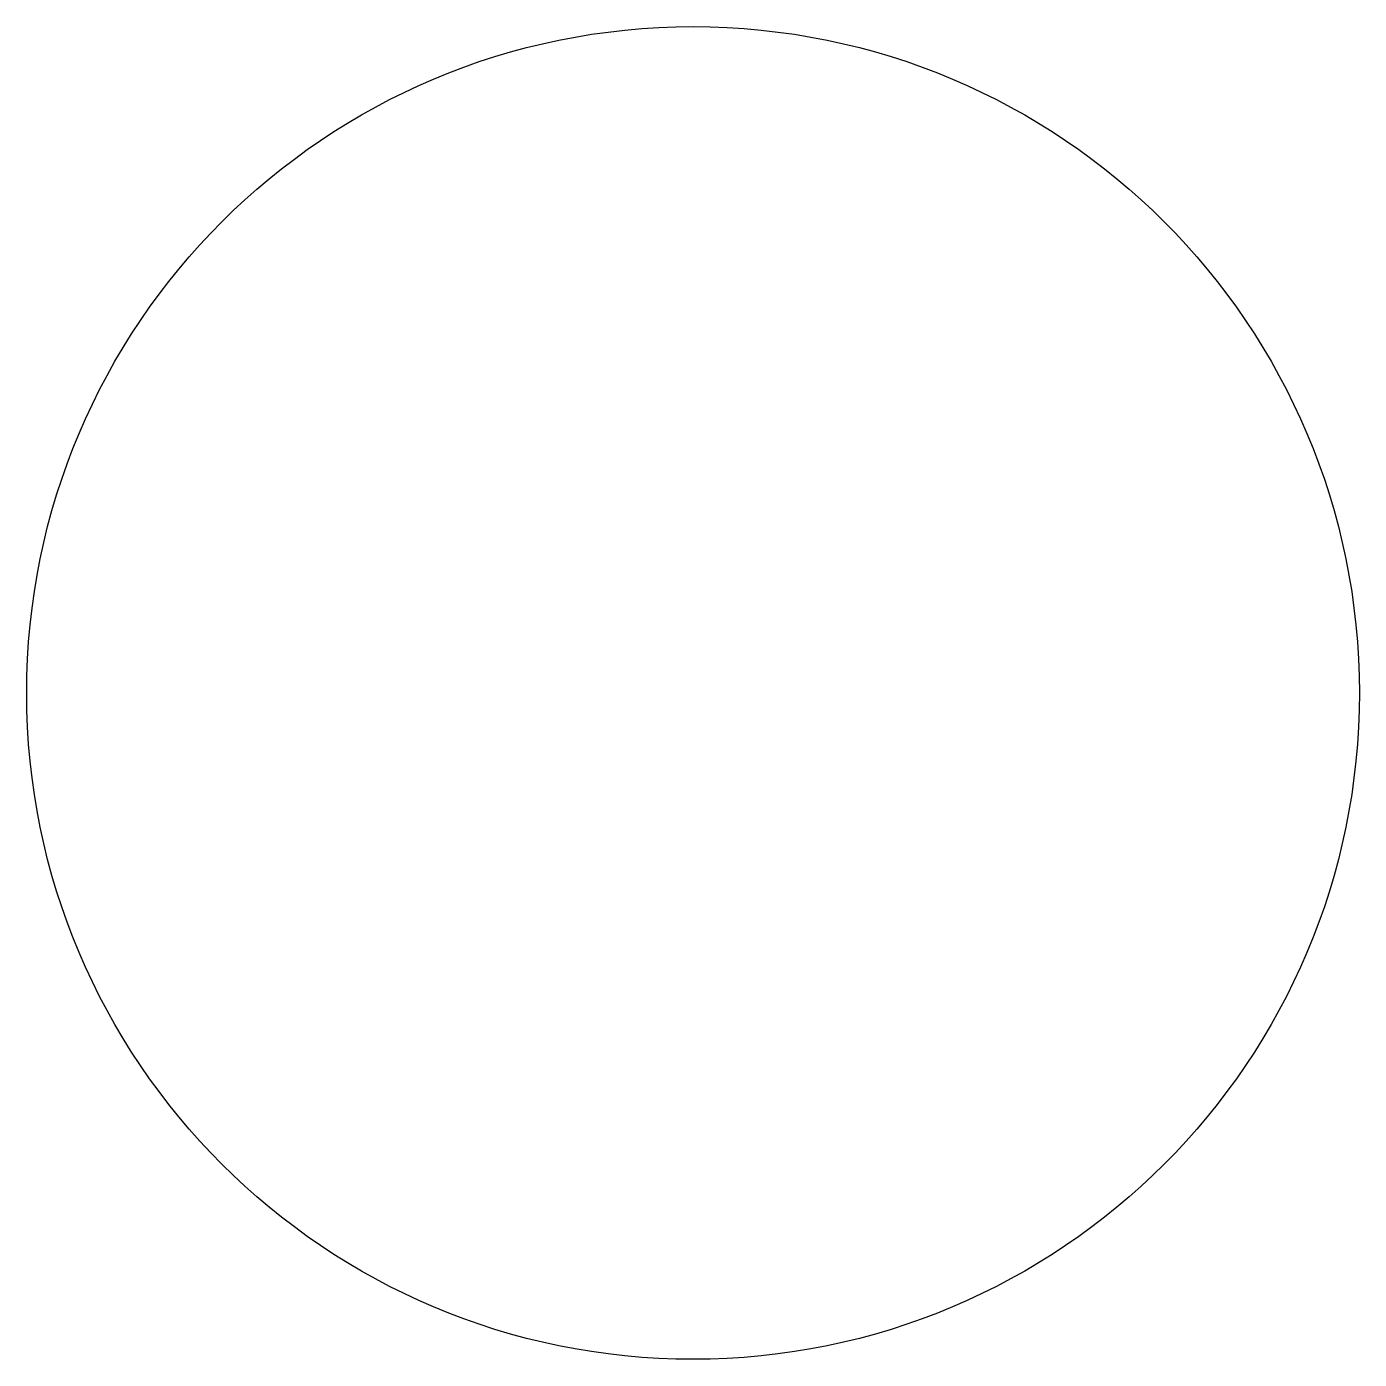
# Model space of a CAD drawing. Extents: x 251 to 416, y 251 to 416.
import ezdxf

# ---------------------------------------------------------------- set-up
doc = ezdxf.new("R2010")
doc.units = 0
doc.layers.get('0').update_dxf_attribs({"color": 140, "linetype": 'CONTINUOUS'})

msp = doc.modelspace()

# ---------------------------------------------------------------- linework, layer by layer
msp.add_circle((333.52, 333.52), 82.53)

doc.saveas('drawing.dxf')
